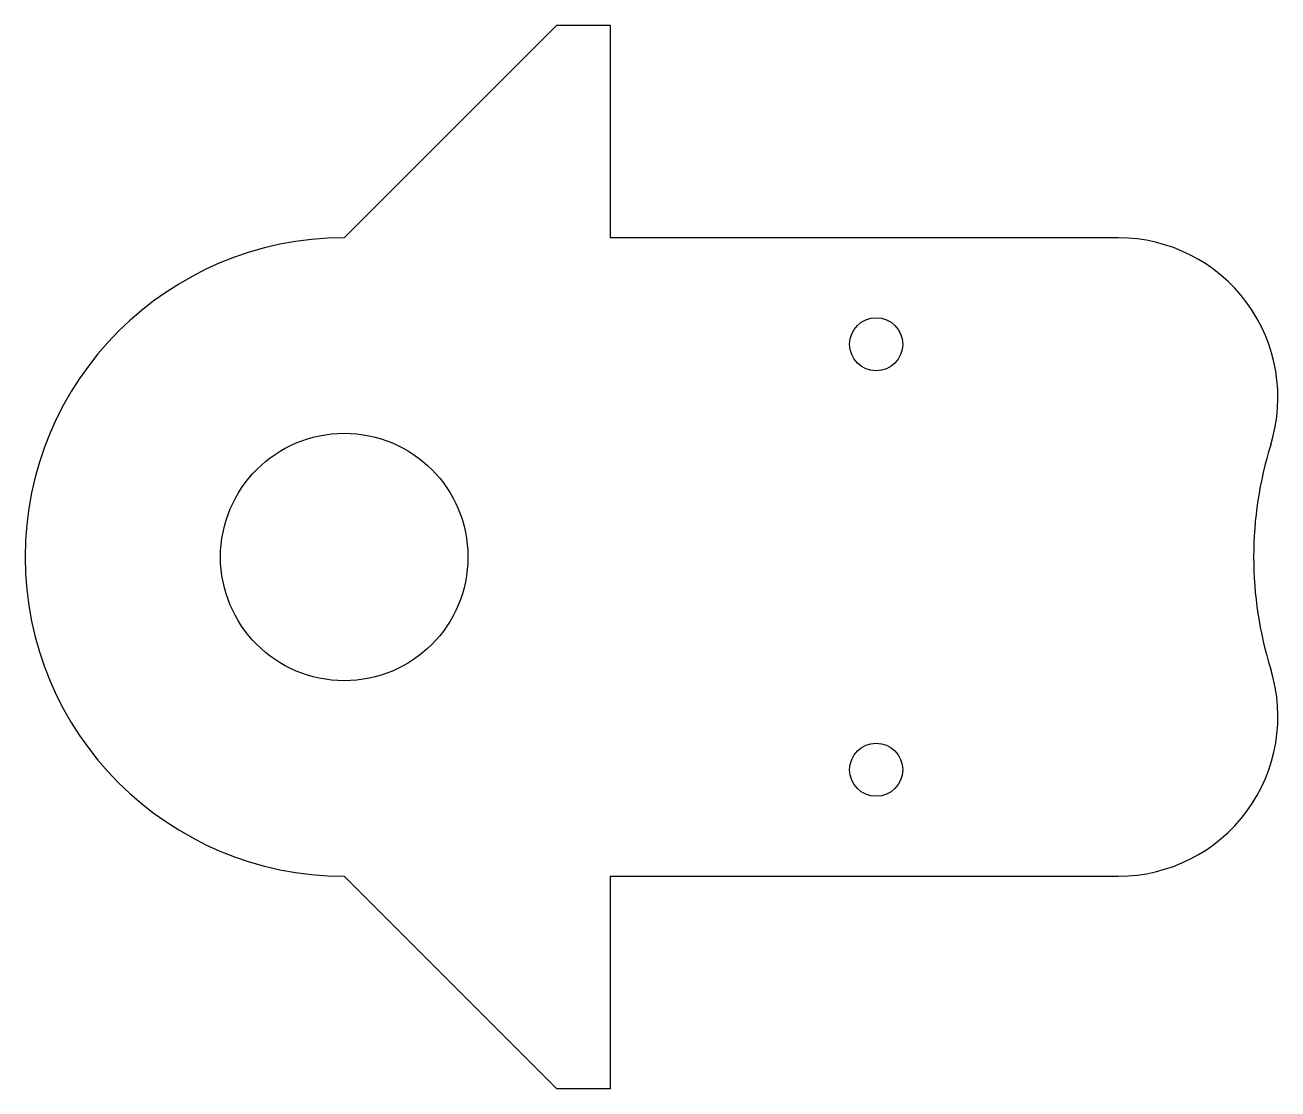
# Model space of a CAD drawing. Header units: millimetres. Extents: x -38 to 111, y -64 to 64.
import ezdxf

# ---------------------------------------------------------------- set-up
doc = ezdxf.new("R2010")
doc.units = ezdxf.units.MM
doc.layers.add('CutProfile', color=7, linetype='CONTINUOUS')

msp = doc.modelspace()

# ---------------------------------------------------------------- linework, layer by layer
at = {"layer": 'CutProfile'}
for p, q in [((25.4, 63.5), (0, 38.1)), ((25.4, 63.5), (31.75, 63.5)), ((31.75, 63.5), (31.75, 38.1)), ((92.41, 38.1), (31.75, 38.1)), ((0, -38.1), (25.4, -63.5)), ((31.75, -38.1), (31.75, -63.5)), ((31.75, -38.1), (92.41, -38.1)), ((31.75, -63.5), (25.4, -63.5))]:
    msp.add_line(p, q, dxfattribs=at)
for centre, radius in [((63.5, 25.4), 3.17), ((0, 0), 14.77), ((63.5, -25.4), 3.17)]:
    msp.add_circle(centre, radius, dxfattribs=at)
for centre, radius, start, end in [((0, 0), 38.1, 90, -90), ((92.41, 19.05), 19.05, -17.3029, 90), ((153.56, 0), 45, 162.6971, -162.697), ((92.41, -19.05), 19.05, -90, 17.303)]:
    msp.add_arc(centre, radius, start, end, dxfattribs=at)

doc.saveas('drawing.dxf')
